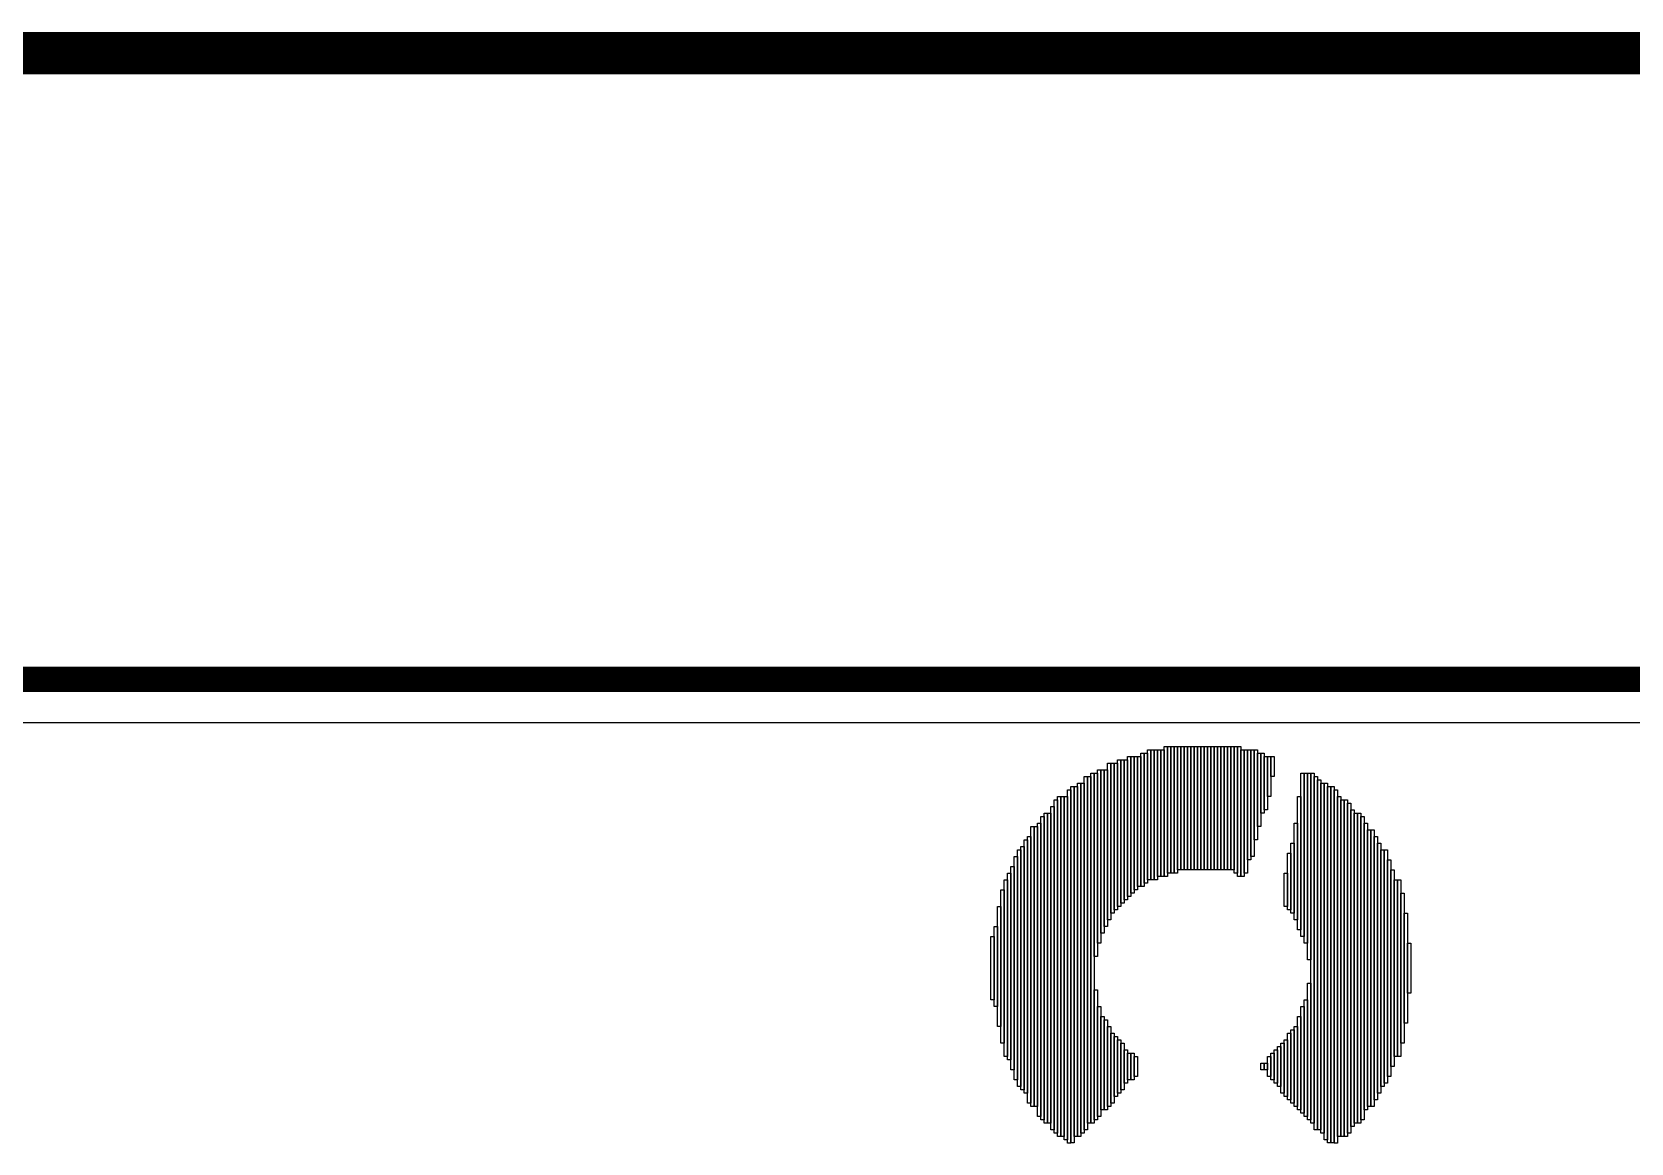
# Model space of a CAD drawing. Header units: inches. Extents: x -22 to 5433, y -38 to 5417.
# Drawn here: x -13.22 to -3.63, y 4.23 to 10.9 of the extents above; entities that cross this region are included whole.
import ezdxf

# ---------------------------------------------------------------- set-up
doc = ezdxf.new("R2010")
doc.units = ezdxf.units.IN
for name, color, linetype in [('Board_outline', 216, 'Continuous'), ('Bottom Layer', 5, 'Continuous'), ('Dimensions', 6, 'Continuous'), ('Top Layer', 1, 'Continuous'), ('Top Overlay', 2, 'Continuous')]:
    doc.layers.add(name, color=color, linetype=linetype)

msp = doc.modelspace()

# ---------------------------------------------------------------- linework, layer by layer
at = {"layer": 'Board_outline'}
msp.add_lwpolyline([(-16.5189, 7.0114, 0.1524, 0.1524, 0), (73.4811, 7.0114, 0.1524, 0.1524, 0)], format="xyseb", dxfattribs=at)
at = {"layer": 'Bottom Layer'}
msp.add_line((-16.5631, 6.7525), (73.4812, 6.7524), dxfattribs=at)
at = {"layer": 'Dimensions'}
msp.add_lwpolyline([(-17.9575, 10.7696, 0.254, 0.254, 0), (20.8125, 10.7696, 0.254, 0.254, 0)], format="xyseb", dxfattribs=at)
at = {"layer": 'Top Layer'}
msp.add_line((-16.5631, 6.7525), (73.4812, 6.7524), dxfattribs=at)
at = {"layer": 'Top Overlay'}
for p, q in [((-6.7099, 5.6474), (-6.7099, 6.5275)), ((-6.7099, 6.5275), (-6.6899, 6.5275)), ((-6.6899, 5.6675), (-6.6899, 6.5275)), ((-6.6899, 6.5275), (-6.67, 6.5275)), ((-6.6899, 6.5275), (-6.6899, 5.6474)), ((-6.67, 6.5275), (-6.67, 5.6675)), ((-6.6699, 5.6874), (-6.6699, 6.5277)), ((-6.6699, 6.5277), (-6.6498, 6.5277)), ((-6.6498, 5.7075), (-6.6498, 6.5475)), ((-6.6498, 6.5475), (-6.63, 6.5475)), ((-6.6498, 6.5277), (-6.6498, 5.6874)), ((-6.63, 6.5475), (-6.63, 5.7075)), ((-6.6299, 5.7274), (-6.6299, 6.5476)), ((-6.6299, 6.5476), (-6.6098, 6.5476)), ((-6.61, 5.7474), (-6.61, 6.5475)), ((-6.61, 6.5475), (-6.5899, 6.5475)), ((-6.6098, 6.5476), (-6.6098, 5.7274)), ((-6.5899, 5.7677), (-6.5899, 6.5475)), ((-6.5899, 6.5475), (-6.5698, 6.5475)), ((-6.5899, 6.5475), (-6.5899, 5.7474)), ((-6.5698, 5.7675), (-6.5698, 6.5676)), ((-6.5698, 6.5676), (-6.5498, 6.5676)), ((-6.5698, 6.5475), (-6.5698, 5.7677)), ((-6.5498, 5.7875), (-6.5498, 6.5676)), ((-6.5498, 6.5676), (-6.53, 6.5676)), ((-6.5498, 6.5676), (-6.5498, 5.7675)), ((-6.53, 6.5676), (-6.53, 5.7875)), ((-6.5298, 5.8075), (-6.5298, 6.5875)), ((-6.5298, 6.5875), (-6.5098, 6.5875)), ((-6.51, 5.8075), (-6.51, 6.5875)), ((-6.51, 6.5875), (-6.49, 6.5875)), ((-6.5098, 6.5875), (-6.5098, 5.8075)), ((-6.49, 5.8075), (-6.49, 6.5875)), ((-6.49, 6.5875), (-6.4699, 6.5875)), ((-6.49, 6.5875), (-6.49, 5.8075)), ((-6.4699, 5.8275), (-6.4699, 6.5875)), ((-6.4699, 6.5875), (-6.4501, 6.5875)), ((-6.4699, 6.5875), (-6.4699, 5.8075)), ((-6.4501, 6.5875), (-6.4501, 5.8275)), ((-6.4498, 5.8275), (-6.4498, 6.5875)), ((-6.4498, 6.5875), (-6.43, 6.5875)), ((-6.43, 5.8275), (-6.43, 6.6076)), ((-6.43, 6.6076), (-6.4099, 6.6076)), ((-6.43, 6.5875), (-6.43, 5.8275)), ((-6.4099, 6.6076), (-6.4099, 5.8275)), ((-6.4098, 5.8475), (-6.4098, 6.6074)), ((-6.4098, 6.6074), (-6.3898, 6.6074)), ((-6.39, 5.8475), (-6.39, 6.6074)), ((-6.39, 6.6074), (-6.3699, 6.6074)), ((-6.3898, 6.6074), (-6.3898, 5.8475)), ((-6.3699, 5.8475), (-6.3699, 6.6074)), ((-6.3699, 6.6074), (-6.3499, 6.6074)), ((-6.3699, 6.6074), (-6.3699, 5.8475)), ((-6.3499, 6.6074), (-6.3499, 5.8475)), ((-6.3497, 5.8674), (-6.3497, 6.6076)), ((-6.3497, 6.6076), (-6.3299, 6.6076)), ((-6.3299, 6.6076), (-6.3299, 5.8674)), ((-6.3298, 5.8675), (-6.3298, 6.6074)), ((-6.3298, 6.6074), (-6.31, 6.6074)), ((-6.31, 6.6074), (-6.31, 5.8675)), ((-6.3097, 5.8675), (-6.3097, 6.6074)), ((-6.3097, 6.6074), (-6.2899, 6.6074)), ((-6.2899, 6.6074), (-6.2899, 5.8675)), ((-6.2898, 5.8674), (-6.2898, 6.6076)), ((-6.2898, 6.6076), (-6.27, 6.6076)), ((-6.27, 6.6076), (-6.27, 5.8674)), ((-6.2697, 5.8674), (-6.2697, 6.6076)), ((-6.2697, 6.6076), (-6.2499, 6.6076)), ((-6.2499, 6.6076), (-6.2499, 5.8674)), ((-6.2498, 5.8675), (-6.2498, 6.6074)), ((-6.2498, 6.6074), (-6.23, 6.6074)), ((-6.23, 6.6074), (-6.23, 5.8675)), ((-6.2297, 5.8675), (-6.2297, 6.6074)), ((-6.2297, 6.6074), (-6.2099, 6.6074)), ((-6.2099, 6.6074), (-6.2099, 5.8675)), ((-6.2098, 5.8674), (-6.2098, 6.6076)), ((-6.2098, 6.6076), (-6.19, 6.6076)), ((-6.19, 6.6076), (-6.19, 5.8674)), ((-6.1899, 5.8675), (-6.1899, 6.6074)), ((-6.1899, 6.6074), (-6.17, 6.6074)), ((-6.17, 6.6074), (-6.17, 5.8675)), ((-6.1698, 5.8675), (-6.1698, 6.6074)), ((-6.1698, 6.6074), (-6.15, 6.6074)), ((-6.15, 6.6074), (-6.15, 5.8675)), ((-6.1497, 5.8675), (-6.1497, 6.6074)), ((-6.1497, 6.6074), (-6.1299, 6.6074)), ((-6.1299, 6.6074), (-6.1299, 5.8675)), ((-6.1298, 5.8674), (-6.1298, 6.6076)), ((-6.1298, 6.6076), (-6.11, 6.6076)), ((-6.11, 6.6076), (-6.11, 5.8674)), ((-6.1098, 5.8675), (-6.1098, 6.6074)), ((-6.1098, 6.6074), (-6.09, 6.6074)), ((-6.09, 6.6074), (-6.09, 5.8675)), ((-6.0898, 5.8675), (-6.0898, 6.6074)), ((-6.0898, 6.6074), (-6.07, 6.6074)), ((-6.07, 6.6074), (-6.07, 5.8675)), ((-6.0697, 5.8675), (-6.0697, 6.6074)), ((-6.0697, 6.6074), (-6.0499, 6.6074)), ((-6.0499, 6.6074), (-6.0499, 5.8675)), ((-6.0498, 5.8674), (-6.0498, 6.6076)), ((-6.0498, 6.6076), (-6.03, 6.6076)), ((-6.03, 6.6076), (-6.03, 5.8674)), ((-6.0298, 5.8675), (-6.0298, 6.6074)), ((-6.0298, 6.6074), (-6.01, 6.6074)), ((-6.01, 6.6074), (-6.01, 5.8675)), ((-6.01, 5.8475), (-6.01, 6.6074)), ((-6.01, 6.6074), (-5.99, 6.6074)), ((-5.99, 6.6074), (-5.99, 5.8475)), ((-5.9898, 5.8275), (-5.9898, 6.6076)), ((-5.9898, 6.6076), (-5.9698, 6.6076)), ((-5.9698, 6.6076), (-5.9698, 5.8275)), ((-5.9698, 5.8275), (-5.9698, 6.5875)), ((-5.9698, 6.5875), (-5.95, 6.5875)), ((-5.95, 5.8476), (-5.95, 6.5875)), ((-5.95, 6.5875), (-5.9299, 6.5875)), ((-5.95, 6.5875), (-5.95, 5.8275)), ((-5.9299, 5.9273), (-5.9299, 6.5875)), ((-5.9299, 6.5875), (-5.9098, 6.5875)), ((-5.9299, 6.5875), (-5.9299, 5.8476)), ((-5.9099, 5.9475), (-5.9099, 6.5876)), ((-5.9099, 6.5876), (-5.8899, 6.5876)), ((-5.9098, 6.5875), (-5.9098, 5.9273)), ((-5.8899, 6.5876), (-5.8899, 5.9475)), ((-5.8898, 6.0475), (-5.8898, 6.5875)), ((-5.8898, 6.5875), (-5.8699, 6.5875)), ((-5.8699, 6.5875), (-5.8699, 6.0475)), ((-5.8699, 6.1275), (-5.8699, 6.5677)), ((-5.8699, 6.5677), (-5.8499, 6.5677)), ((-5.8499, 6.5677), (-5.8499, 6.1275)), ((-5.8499, 6.2075), (-5.8499, 6.5674)), ((-5.8499, 6.5674), (-5.8298, 6.5674)), ((-5.8299, 6.2274), (-5.8299, 6.5475)), ((-5.8299, 6.5475), (-5.8099, 6.5475)), ((-5.8298, 6.5674), (-5.8298, 6.2075)), ((-5.81, 6.3076), (-5.81, 6.5476)), ((-5.81, 6.5476), (-5.7899, 6.5476)), ((-5.8099, 6.5475), (-5.8099, 6.2274)), ((-5.7899, 6.4275), (-5.7899, 6.5476)), ((-5.7899, 6.5476), (-5.7699, 6.5476)), ((-5.7899, 6.5476), (-5.7899, 6.3076)), ((-5.7699, 6.5476), (-5.7699, 6.4275)), ((-6.8698, 4.3476), (-6.8698, 6.4474)), ((-6.8698, 6.4474), (-6.85, 6.4474)), ((-6.85, 6.4474), (-6.85, 4.3476)), ((-6.8499, 5.3475), (-6.8499, 6.4475)), ((-6.8499, 6.4475), (-6.8298, 6.4475)), ((-6.8299, 5.4276), (-6.8299, 6.4675)), ((-6.8299, 6.4675), (-6.8099, 6.4675)), ((-6.8298, 6.4475), (-6.8298, 5.3475)), ((-6.8099, 5.4875), (-6.8099, 6.4675)), ((-6.8099, 6.4675), (-6.7898, 6.4675)), ((-6.8099, 6.4675), (-6.8099, 5.4276)), ((-6.7899, 5.5275), (-6.7899, 6.4676)), ((-6.7899, 6.4676), (-6.7699, 6.4676)), ((-6.7898, 6.4675), (-6.7898, 5.4875)), ((-6.7699, 5.5674), (-6.7699, 6.5075)), ((-6.7699, 6.5075), (-6.7498, 6.5075)), ((-6.7699, 6.4676), (-6.7699, 5.5275)), ((-6.7499, 5.6074), (-6.7499, 6.5076)), ((-6.7499, 6.5076), (-6.7299, 6.5076)), ((-6.7498, 6.5075), (-6.7498, 5.5674)), ((-6.7299, 6.5076), (-6.7299, 5.6074)), ((-6.7299, 5.6275), (-6.7299, 6.5074)), ((-6.7299, 6.5074), (-6.7098, 6.5074)), ((-6.7098, 6.5074), (-6.7098, 5.6275)), ((-5.61, 5.4675), (-5.61, 6.4474)), ((-5.61, 6.4474), (-5.5899, 6.4474)), ((-5.5899, 6.4474), (-5.5899, 5.4675)), ((-5.5898, 5.4275), (-5.5898, 6.4475)), ((-5.5898, 6.4475), (-5.57, 6.4475)), ((-5.57, 5.3276), (-5.57, 6.4475)), ((-5.57, 6.4475), (-5.5499, 6.4475)), ((-5.57, 6.4475), (-5.57, 5.4275)), ((-5.5499, 6.4475), (-5.5499, 5.3276)), ((-5.5498, 4.3476), (-5.5498, 6.4474)), ((-5.5498, 6.4474), (-5.53, 6.4474)), ((-5.53, 6.4474), (-5.53, 4.3476)), ((-7.0098, 4.2274), (-7.0098, 6.3476)), ((-7.0098, 6.3476), (-6.99, 6.3476)), ((-6.99, 6.3476), (-6.99, 4.2274)), ((-6.9898, 4.2276), (-6.9898, 6.3675)), ((-6.9898, 6.3675), (-6.9698, 6.3675)), ((-6.9698, 4.2675), (-6.9698, 6.3675)), ((-6.9698, 6.3675), (-6.9499, 6.3675)), ((-6.9698, 6.3675), (-6.9698, 4.2276)), ((-6.9499, 4.2675), (-6.9499, 6.3876)), ((-6.9499, 6.3876), (-6.9299, 6.3876)), ((-6.9499, 6.3675), (-6.9499, 4.2675)), ((-6.9299, 6.3876), (-6.9299, 4.2675)), ((-6.9299, 4.2875), (-6.9299, 6.3873)), ((-6.9299, 6.3873), (-6.9098, 6.3873)), ((-6.9098, 4.3076), (-6.9098, 6.4275)), ((-6.9098, 6.4275), (-6.89, 6.4275)), ((-6.9098, 6.3873), (-6.9098, 4.2875)), ((-6.89, 4.3475), (-6.89, 6.4275)), ((-6.89, 6.4275), (-6.8699, 6.4275)), ((-6.89, 6.4275), (-6.89, 4.3076)), ((-6.8699, 6.4275), (-6.8699, 4.3475)), ((-5.7699, 6.4275), (-5.7899, 6.4275)), ((-5.5298, 4.3076), (-5.5298, 6.4275)), ((-5.5298, 6.4275), (-5.51, 6.4275)), ((-5.51, 6.4275), (-5.51, 4.3076)), ((-5.5099, 4.3075), (-5.5099, 6.4075)), ((-5.5099, 6.4075), (-5.4898, 6.4075)), ((-5.4898, 6.4075), (-5.4898, 4.3075)), ((-5.4898, 4.2874), (-5.4898, 6.3875)), ((-5.4898, 6.3875), (-5.4698, 6.3875)), ((-5.4698, 4.2475), (-5.4698, 6.3875)), ((-5.4698, 6.3875), (-5.45, 6.3875)), ((-5.4698, 6.3875), (-5.4698, 4.2874)), ((-5.45, 6.3875), (-5.45, 4.2475)), ((-5.4498, 4.2276), (-5.4498, 6.3675)), ((-5.4498, 6.3675), (-5.4298, 6.3675)), ((-5.43, 4.2276), (-5.43, 6.3675)), ((-5.43, 6.3675), (-5.4099, 6.3675)), ((-5.4298, 6.3675), (-5.4298, 4.2276)), ((-5.4099, 6.3675), (-5.4099, 4.2276)), ((-5.4098, 4.2274), (-5.4098, 6.3476)), ((-5.4098, 6.3476), (-5.39, 6.3476)), ((-5.39, 6.3476), (-5.39, 4.2274)), ((-7.1098, 4.3075), (-7.1098, 6.2475)), ((-7.1098, 6.2475), (-7.0898, 6.2475)), ((-7.0899, 4.2875), (-7.0899, 6.2875)), ((-7.0899, 6.2875), (-7.0701, 6.2875)), ((-7.0898, 6.2475), (-7.0898, 4.3075)), ((-7.0701, 6.2875), (-7.0701, 4.2875)), ((-7.0698, 4.2675), (-7.0698, 6.3076)), ((-7.0698, 6.3076), (-7.05, 6.3076)), ((-7.05, 6.3076), (-7.05, 4.2675)), ((-7.0498, 4.2675), (-7.0498, 6.3076)), ((-7.0498, 6.3076), (-7.03, 6.3076)), ((-7.03, 6.3076), (-7.03, 4.2675)), ((-7.0298, 4.2475), (-7.0298, 6.3075)), ((-7.0298, 6.3075), (-7.0098, 6.3075)), ((-7.0098, 6.3075), (-7.0098, 4.2475)), ((-5.7899, 6.3076), (-5.81, 6.3076)), ((-5.6298, 5.5076), (-5.6298, 6.3075)), ((-5.6298, 6.3075), (-5.61, 6.3075)), ((-5.61, 6.3075), (-5.61, 5.5076)), ((-5.3898, 4.2676), (-5.3898, 6.3075)), ((-5.3898, 6.3075), (-5.3699, 6.3075)), ((-5.3699, 6.3075), (-5.3699, 4.2676)), ((-5.3699, 4.2676), (-5.3699, 6.2874)), ((-5.3699, 6.2874), (-5.3499, 6.2874)), ((-5.35, 4.2675), (-5.35, 6.2875)), ((-5.35, 6.2875), (-5.3299, 6.2875)), ((-5.3499, 6.2874), (-5.3499, 4.2676)), ((-5.3299, 6.2875), (-5.3299, 4.2675)), ((-5.3299, 4.2875), (-5.3299, 6.2674)), ((-5.3299, 6.2674), (-5.3099, 6.2674)), ((-5.3099, 6.2674), (-5.3099, 4.2875)), ((-7.19, 4.3876), (-7.19, 6.1476)), ((-7.19, 6.1476), (-7.1699, 6.1476)), ((-7.1699, 4.3675), (-7.1699, 6.1874)), ((-7.1699, 6.1874), (-7.1498, 6.1874)), ((-7.1699, 6.1476), (-7.1699, 4.3876)), ((-7.1498, 4.3475), (-7.1498, 6.2075)), ((-7.1498, 6.2075), (-7.1298, 6.2075)), ((-7.1498, 6.1874), (-7.1498, 4.3675)), ((-7.1299, 4.3476), (-7.1299, 6.2074)), ((-7.1299, 6.2074), (-7.1098, 6.2074)), ((-7.1298, 6.2075), (-7.1298, 4.3475)), ((-7.1098, 6.2074), (-7.1098, 4.3476)), ((-5.8298, 6.2075), (-5.8499, 6.2075)), ((-5.8099, 6.2274), (-5.8299, 6.2274)), ((-5.6498, 5.5676), (-5.6498, 6.1474)), ((-5.6498, 6.1474), (-5.63, 6.1474)), ((-5.63, 6.1474), (-5.63, 5.5676)), ((-5.31, 4.3275), (-5.31, 6.2274)), ((-5.31, 6.2274), (-5.2899, 6.2274)), ((-5.2899, 6.2274), (-5.2899, 4.3275)), ((-5.2899, 4.3476), (-5.2899, 6.2074)), ((-5.2899, 6.2074), (-5.2699, 6.2074)), ((-5.27, 4.3475), (-5.27, 6.2075)), ((-5.27, 6.2075), (-5.2499, 6.2075)), ((-5.2699, 6.2074), (-5.2699, 4.3476)), ((-5.2499, 6.2075), (-5.2499, 4.3475)), ((-5.2499, 4.3675), (-5.2499, 6.1874)), ((-5.2499, 6.1874), (-5.2299, 6.1874)), ((-5.2299, 6.1874), (-5.2299, 4.3675)), ((-5.2299, 4.4275), (-5.2299, 6.1476)), ((-5.2299, 6.1476), (-5.21, 6.1476)), ((-5.21, 6.1476), (-5.21, 4.4275)), ((-7.2697, 4.5275), (-7.2697, 6.0475)), ((-7.2697, 6.0475), (-7.2499, 6.0475)), ((-7.2499, 4.4676), (-7.2499, 6.0676)), ((-7.2499, 6.0676), (-7.2299, 6.0676)), ((-7.2499, 6.0475), (-7.2499, 4.5275)), ((-7.2299, 4.4475), (-7.2299, 6.1275)), ((-7.2299, 6.1275), (-7.21, 6.1275)), ((-7.2299, 6.0676), (-7.2299, 4.4676)), ((-7.21, 6.1275), (-7.21, 4.4475)), ((-7.2098, 4.4475), (-7.2098, 6.1275)), ((-7.2098, 6.1275), (-7.19, 6.1275)), ((-7.19, 6.1275), (-7.19, 4.4475)), ((-5.8699, 6.0475), (-5.8898, 6.0475)), ((-5.8499, 6.1275), (-5.8699, 6.1275)), ((-5.2099, 4.4474), (-5.2099, 6.1076)), ((-5.2099, 6.1076), (-5.1899, 6.1076)), ((-5.19, 4.4475), (-5.19, 6.1074)), ((-5.19, 6.1074), (-5.1699, 6.1074)), ((-5.1899, 6.1076), (-5.1899, 4.4474)), ((-5.1699, 6.1074), (-5.1699, 4.4475)), ((-5.1699, 4.4874), (-5.1699, 6.0676)), ((-5.1699, 6.0676), (-5.1498, 6.0676)), ((-5.1498, 6.0676), (-5.1498, 4.4874)), ((-7.3099, 4.5674), (-7.3099, 5.9875)), ((-7.3099, 5.9875), (-7.2898, 5.9875)), ((-7.2899, 4.5475), (-7.2899, 6.0075)), ((-7.2899, 6.0075), (-7.2699, 6.0075)), ((-7.2898, 5.9875), (-7.2898, 4.5674)), ((-7.2699, 6.0075), (-7.2699, 4.5475)), ((-5.6899, 5.6274), (-5.6899, 5.9675)), ((-5.6899, 5.9675), (-5.6698, 5.9675)), ((-5.6699, 5.6074), (-5.6699, 6.0275)), ((-5.6699, 6.0275), (-5.6498, 6.0275)), ((-5.6698, 5.9675), (-5.6698, 5.6274)), ((-5.6498, 6.0275), (-5.6498, 5.6074)), ((-5.1498, 4.5275), (-5.1498, 6.0274)), ((-5.1498, 6.0274), (-5.1298, 6.0274)), ((-5.1299, 4.5676), (-5.1299, 5.9874)), ((-5.1299, 5.9874), (-5.1098, 5.9874)), ((-5.1298, 6.0274), (-5.1298, 4.5275)), ((-5.1098, 5.9874), (-5.1098, 4.5676)), ((-5.1097, 4.5875), (-5.1097, 5.9875)), ((-5.1097, 5.9875), (-5.0899, 5.9875)), ((-5.0899, 5.9875), (-5.0899, 4.5875)), ((-7.35, 4.6675), (-7.35, 5.8875)), ((-7.35, 5.8875), (-7.3299, 5.8875)), ((-7.3299, 4.6076), (-7.3299, 5.9474)), ((-7.3299, 5.9474), (-7.3099, 5.9474)), ((-7.3299, 5.8875), (-7.3299, 4.6675)), ((-7.3099, 5.9474), (-7.3099, 4.6076)), ((-6.3299, 5.8674), (-6.3497, 5.8674)), ((-6.31, 5.8675), (-6.3298, 5.8675)), ((-6.2899, 5.8675), (-6.3097, 5.8675)), ((-6.27, 5.8674), (-6.2898, 5.8674)), ((-6.2499, 5.8674), (-6.2697, 5.8674)), ((-6.23, 5.8675), (-6.2498, 5.8675)), ((-6.2099, 5.8675), (-6.2297, 5.8675)), ((-6.19, 5.8674), (-6.2098, 5.8674)), ((-6.17, 5.8675), (-6.1899, 5.8675)), ((-6.15, 5.8675), (-6.1698, 5.8675)), ((-6.1299, 5.8675), (-6.1497, 5.8675)), ((-6.11, 5.8674), (-6.1298, 5.8674)), ((-6.09, 5.8675), (-6.1098, 5.8675)), ((-6.07, 5.8675), (-6.0898, 5.8675)), ((-6.0499, 5.8675), (-6.0697, 5.8675)), ((-6.03, 5.8674), (-6.0498, 5.8674)), ((-6.01, 5.8675), (-6.0298, 5.8675)), ((-5.9098, 5.9273), (-5.9299, 5.9273)), ((-5.8899, 5.9475), (-5.9099, 5.9475)), ((-5.0899, 4.6274), (-5.0899, 5.9276)), ((-5.0899, 5.9276), (-5.0698, 5.9276)), ((-5.07, 4.6874), (-5.07, 5.8675)), ((-5.07, 5.8675), (-5.0499, 5.8675)), ((-5.0698, 5.9276), (-5.0698, 4.6274)), ((-5.0499, 5.8675), (-5.0499, 4.6874)), ((-7.3899, 4.7475), (-7.3899, 5.8075)), ((-7.3899, 5.8075), (-7.3698, 5.8075)), ((-7.3698, 4.7274), (-7.3698, 5.8476)), ((-7.3698, 5.8476), (-7.35, 5.8476)), ((-7.3698, 5.8075), (-7.3698, 4.7475)), ((-7.35, 5.8476), (-7.35, 4.7274)), ((-6.5698, 5.7677), (-6.5899, 5.7677)), ((-6.5498, 5.7675), (-6.5698, 5.7675)), ((-6.53, 5.7875), (-6.5498, 5.7875)), ((-6.5098, 5.8075), (-6.5298, 5.8075)), ((-6.49, 5.8075), (-6.51, 5.8075)), ((-6.4699, 5.8075), (-6.49, 5.8075)), ((-6.4501, 5.8275), (-6.4699, 5.8275)), ((-6.43, 5.8275), (-6.4498, 5.8275)), ((-6.4099, 5.8275), (-6.43, 5.8275)), ((-6.3898, 5.8475), (-6.4098, 5.8475)), ((-6.3699, 5.8475), (-6.39, 5.8475)), ((-6.3499, 5.8475), (-6.3699, 5.8475)), ((-5.99, 5.8475), (-6.01, 5.8475)), ((-5.9698, 5.8275), (-5.9898, 5.8275)), ((-5.95, 5.8275), (-5.9698, 5.8275)), ((-5.9299, 5.8476), (-5.95, 5.8476)), ((-5.7098, 5.6476), (-5.7098, 5.8475)), ((-5.7098, 5.8475), (-5.69, 5.8475)), ((-5.69, 5.8475), (-5.69, 5.6476)), ((-5.0499, 4.7474), (-5.0499, 5.8076)), ((-5.0499, 5.8076), (-5.0298, 5.8076)), ((-5.03, 4.7475), (-5.03, 5.8075)), ((-5.03, 5.8075), (-5.0099, 5.8075)), ((-5.0298, 5.8076), (-5.0298, 4.7474)), ((-5.0099, 5.8075), (-5.0099, 4.7475)), ((-7.4097, 4.8275), (-7.4097, 5.7475)), ((-7.4097, 5.7475), (-7.3899, 5.7475)), ((-7.3899, 5.7475), (-7.3899, 4.8275)), ((-6.67, 5.6675), (-6.6899, 5.6675)), ((-6.6498, 5.6874), (-6.6699, 5.6874)), ((-6.63, 5.7075), (-6.6498, 5.7075)), ((-6.6098, 5.7274), (-6.6299, 5.7274)), ((-6.5899, 5.7474), (-6.61, 5.7474)), ((-5.0099, 4.8275), (-5.0099, 5.7274)), ((-5.0099, 5.7274), (-4.9898, 5.7274)), ((-4.9898, 5.7274), (-4.9898, 4.8275)), ((-7.4298, 4.9276), (-7.4298, 5.6474)), ((-7.4298, 5.6474), (-7.4099, 5.6474)), ((-7.4099, 5.6474), (-7.4099, 4.9276)), ((-6.7498, 5.5674), (-6.7699, 5.5674)), ((-6.7299, 5.6074), (-6.7499, 5.6074)), ((-6.7098, 5.6275), (-6.7299, 5.6275)), ((-6.6899, 5.6474), (-6.7099, 5.6474)), ((-5.69, 5.6476), (-5.7098, 5.6476)), ((-5.6698, 5.6274), (-5.6899, 5.6274)), ((-5.6498, 5.6074), (-5.6699, 5.6074)), ((-5.63, 5.5676), (-5.6498, 5.5676)), ((-4.99, 4.9475), (-4.99, 5.6074)), ((-4.99, 5.6074), (-4.9699, 5.6074)), ((-4.9699, 5.6074), (-4.9699, 4.9475)), ((-7.4498, 5.0475), (-7.4498, 5.5275)), ((-7.4498, 5.5275), (-7.43, 5.5275)), ((-7.43, 5.5275), (-7.43, 5.0475)), ((-6.7898, 5.4875), (-6.8099, 5.4875)), ((-6.7699, 5.5275), (-6.7899, 5.5275)), ((-5.61, 5.5076), (-5.6298, 5.5076)), ((-7.47, 5.0875), (-7.47, 5.4675)), ((-7.47, 5.4675), (-7.4499, 5.4675)), ((-7.4499, 5.4675), (-7.4499, 5.0875)), ((-6.8099, 5.4276), (-6.8299, 5.4276)), ((-5.5899, 5.4675), (-5.61, 5.4675)), ((-5.57, 5.4275), (-5.5898, 5.4275)), ((-4.97, 5.1275), (-4.97, 5.4275)), ((-4.97, 5.4275), (-4.95, 5.4275)), ((-4.95, 5.4275), (-4.95, 5.1275)), ((-6.8298, 5.3475), (-6.8499, 5.3475)), ((-5.5499, 5.3276), (-5.57, 5.3276)), ((-5.5697, 4.3675), (-5.5697, 5.1874)), ((-5.5697, 5.1874), (-5.5499, 5.1874)), ((-5.5499, 5.1874), (-5.5499, 4.3675)), ((-7.4499, 5.0875), (-7.47, 5.0875)), ((-6.8499, 4.3675), (-6.8499, 5.1476)), ((-6.8499, 5.1476), (-6.8298, 5.1476)), ((-6.8298, 5.1476), (-6.8298, 4.3675)), ((-5.5899, 4.3875), (-5.5899, 5.0875)), ((-5.5899, 5.0875), (-5.5698, 5.0875)), ((-5.5698, 5.0875), (-5.5698, 4.3875)), ((-4.95, 5.1275), (-4.97, 5.1275)), ((-7.43, 5.0475), (-7.4498, 5.0475)), ((-6.8299, 4.3875), (-6.8299, 5.0474)), ((-6.8299, 5.0474), (-6.8099, 5.0474)), ((-6.8099, 5.0474), (-6.8099, 4.3875)), ((-5.61, 4.4075), (-5.61, 5.0476)), ((-5.61, 5.0476), (-5.5899, 5.0476)), ((-5.5899, 5.0476), (-5.5899, 4.4075)), ((-7.4099, 4.9276), (-7.4298, 4.9276)), ((-6.81, 4.4275), (-6.81, 4.9875)), ((-6.81, 4.9875), (-6.7899, 4.9875)), ((-6.7899, 4.9875), (-6.7899, 4.4275)), ((-6.7897, 4.4275), (-6.7897, 4.9675)), ((-6.7897, 4.9675), (-6.7699, 4.9675)), ((-6.77, 4.4474), (-6.77, 4.9275)), ((-6.77, 4.9275), (-6.7499, 4.9275)), ((-6.7699, 4.9675), (-6.7699, 4.4275)), ((-6.7499, 4.9275), (-6.7499, 4.4474)), ((-5.6699, 4.4675), (-5.6699, 4.9074)), ((-5.6699, 4.9074), (-5.6498, 4.9074)), ((-5.6498, 4.4474), (-5.6498, 4.9275)), ((-5.6498, 4.9275), (-5.6298, 4.9275)), ((-5.6498, 4.9074), (-5.6498, 4.4675)), ((-5.6299, 4.4275), (-5.6299, 4.9875)), ((-5.6299, 4.9875), (-5.6098, 4.9875)), ((-5.6298, 4.9275), (-5.6298, 4.4474)), ((-5.6098, 4.9875), (-5.6098, 4.4275)), ((-4.9699, 4.9475), (-4.99, 4.9475)), ((-7.3899, 4.8275), (-7.4097, 4.8275)), ((-6.7499, 4.4675), (-6.7499, 4.8876)), ((-6.7499, 4.8876), (-6.7299, 4.8876)), ((-6.73, 4.5075), (-6.73, 4.8674)), ((-6.73, 4.8674), (-6.7099, 4.8674)), ((-6.7299, 4.8876), (-6.7299, 4.4675)), ((-6.7099, 4.8674), (-6.7099, 4.5075)), ((-6.7099, 4.5275), (-6.7099, 4.8473)), ((-6.7099, 4.8473), (-6.6899, 4.8473)), ((-6.69, 4.5475), (-6.69, 4.8274)), ((-6.69, 4.8274), (-6.6699, 4.8274)), ((-6.6899, 4.8473), (-6.6899, 4.5275)), ((-6.6699, 4.8274), (-6.6699, 4.5475)), ((-5.7499, 4.5676), (-5.7499, 4.8073)), ((-5.7499, 4.8073), (-5.7299, 4.8073)), ((-5.73, 4.5275), (-5.73, 4.8275)), ((-5.73, 4.8275), (-5.7099, 4.8275)), ((-5.7299, 4.8073), (-5.7299, 4.5676)), ((-5.7099, 4.5075), (-5.7099, 4.8476)), ((-5.7099, 4.8476), (-5.6899, 4.8476)), ((-5.7099, 4.8275), (-5.7099, 4.5275)), ((-5.6899, 4.4874), (-5.6899, 4.8875)), ((-5.6899, 4.8875), (-5.6698, 4.8875)), ((-5.6899, 4.8476), (-5.6899, 4.5075)), ((-5.6698, 4.8875), (-5.6698, 4.4874)), ((-4.9898, 4.8275), (-5.0099, 4.8275)), ((-7.3698, 4.7475), (-7.3899, 4.7475)), ((-7.35, 4.7274), (-7.3698, 4.7274)), ((-6.6699, 4.5874), (-6.6699, 4.7875)), ((-6.6699, 4.7875), (-6.6498, 4.7875)), ((-6.6498, 4.7875), (-6.6498, 4.5874)), ((-6.6498, 4.6074), (-6.6498, 4.7675)), ((-6.6498, 4.7675), (-6.6298, 4.7675)), ((-6.6299, 4.6076), (-6.6299, 4.7673)), ((-6.6299, 4.7673), (-6.6098, 4.7673)), ((-6.6298, 4.7675), (-6.6298, 4.6074)), ((-6.61, 4.6275), (-6.61, 4.7474)), ((-6.61, 4.7474), (-6.5899, 4.7474)), ((-6.6098, 4.7673), (-6.6098, 4.6076)), ((-6.5899, 4.7474), (-6.5899, 4.6275)), ((-5.8499, 4.6675), (-5.8499, 4.7074)), ((-5.8499, 4.7074), (-5.8298, 4.7074)), ((-5.8299, 4.6674), (-5.8299, 4.7075)), ((-5.8299, 4.7075), (-5.8099, 4.7075)), ((-5.8298, 4.7074), (-5.8298, 4.6675)), ((-5.8099, 4.6275), (-5.8099, 4.7474)), ((-5.8099, 4.7474), (-5.7898, 4.7474)), ((-5.8099, 4.7075), (-5.8099, 4.6674)), ((-5.7898, 4.6074), (-5.7898, 4.7675)), ((-5.7898, 4.7675), (-5.7697, 4.7675)), ((-5.7898, 4.7474), (-5.7898, 4.6275)), ((-5.7699, 4.5875), (-5.7699, 4.7874)), ((-5.7699, 4.7874), (-5.7498, 4.7874)), ((-5.7697, 4.7675), (-5.7697, 4.6074)), ((-5.7498, 4.7874), (-5.7498, 4.5875)), ((-5.0298, 4.7474), (-5.0499, 4.7474)), ((-5.0099, 4.7475), (-5.03, 4.7475)), ((-7.3299, 4.6675), (-7.35, 4.6675)), ((-7.3099, 4.6076), (-7.3299, 4.6076)), ((-6.6298, 4.6074), (-6.6498, 4.6074)), ((-6.6098, 4.6076), (-6.6299, 4.6076)), ((-6.5899, 4.6275), (-6.61, 4.6275)), ((-5.8298, 4.6675), (-5.8499, 4.6675)), ((-5.8099, 4.6674), (-5.8299, 4.6674)), ((-5.7898, 4.6275), (-5.8099, 4.6275)), ((-5.7697, 4.6074), (-5.7898, 4.6074)), ((-5.0698, 4.6274), (-5.0899, 4.6274)), ((-5.0499, 4.6874), (-5.07, 4.6874)), ((-7.2898, 4.5674), (-7.3099, 4.5674)), ((-7.2699, 4.5475), (-7.2899, 4.5475)), ((-7.2499, 4.5275), (-7.2697, 4.5275)), ((-6.6899, 4.5275), (-6.7099, 4.5275)), ((-6.6699, 4.5475), (-6.69, 4.5475)), ((-6.6498, 4.5874), (-6.6699, 4.5874)), ((-5.7498, 4.5875), (-5.7699, 4.5875)), ((-5.7299, 4.5676), (-5.7499, 4.5676)), ((-5.7099, 4.5275), (-5.73, 4.5275)), ((-5.1298, 4.5275), (-5.1498, 4.5275)), ((-5.1098, 4.5676), (-5.1299, 4.5676)), ((-5.0899, 4.5875), (-5.1097, 4.5875)), ((-7.2299, 4.4676), (-7.2499, 4.4676)), ((-7.21, 4.4475), (-7.2299, 4.4475)), ((-7.19, 4.4475), (-7.2098, 4.4475)), ((-6.7899, 4.4275), (-6.81, 4.4275)), ((-6.7699, 4.4275), (-6.7897, 4.4275)), ((-6.7499, 4.4474), (-6.77, 4.4474)), ((-6.7299, 4.4675), (-6.7499, 4.4675)), ((-6.7099, 4.5075), (-6.73, 4.5075)), ((-5.6899, 4.5075), (-5.7099, 4.5075)), ((-5.6698, 4.4874), (-5.6899, 4.4874)), ((-5.6498, 4.4675), (-5.6699, 4.4675)), ((-5.6298, 4.4474), (-5.6498, 4.4474)), ((-5.6098, 4.4275), (-5.6299, 4.4275)), ((-5.21, 4.4275), (-5.2299, 4.4275)), ((-5.1899, 4.4474), (-5.2099, 4.4474)), ((-5.1699, 4.4475), (-5.19, 4.4475)), ((-5.1498, 4.4874), (-5.1699, 4.4874)), ((-7.1699, 4.3876), (-7.19, 4.3876)), ((-7.1498, 4.3675), (-7.1699, 4.3675)), ((-7.1298, 4.3475), (-7.1498, 4.3475)), ((-7.1098, 4.3476), (-7.1299, 4.3476)), ((-6.8699, 4.3475), (-6.89, 4.3475)), ((-6.85, 4.3476), (-6.8698, 4.3476)), ((-6.8298, 4.3675), (-6.8499, 4.3675)), ((-6.8099, 4.3875), (-6.8299, 4.3875)), ((-5.5899, 4.4075), (-5.61, 4.4075)), ((-5.5698, 4.3875), (-5.5899, 4.3875)), ((-5.5499, 4.3675), (-5.5697, 4.3675)), ((-5.53, 4.3476), (-5.5498, 4.3476)), ((-5.2899, 4.3275), (-5.31, 4.3275)), ((-5.2699, 4.3476), (-5.2899, 4.3476)), ((-5.2499, 4.3475), (-5.27, 4.3475)), ((-5.2299, 4.3675), (-5.2499, 4.3675)), ((-7.0898, 4.3075), (-7.1098, 4.3075)), ((-7.0701, 4.2875), (-7.0899, 4.2875)), ((-7.05, 4.2675), (-7.0698, 4.2675)), ((-7.03, 4.2675), (-7.0498, 4.2675)), ((-7.0098, 4.2475), (-7.0298, 4.2475)), ((-6.99, 4.2274), (-7.0098, 4.2274)), ((-6.9698, 4.2276), (-6.9898, 4.2276)), ((-6.9499, 4.2675), (-6.9698, 4.2675)), ((-6.9299, 4.2675), (-6.9499, 4.2675)), ((-6.9098, 4.2875), (-6.9299, 4.2875)), ((-6.89, 4.3076), (-6.9098, 4.3076)), ((-5.51, 4.3076), (-5.5298, 4.3076)), ((-5.4898, 4.3075), (-5.5099, 4.3075)), ((-5.4698, 4.2874), (-5.4898, 4.2874)), ((-5.45, 4.2475), (-5.4698, 4.2475)), ((-5.4298, 4.2276), (-5.4498, 4.2276)), ((-5.4099, 4.2276), (-5.43, 4.2276)), ((-5.39, 4.2274), (-5.4098, 4.2274)), ((-5.3699, 4.2676), (-5.3898, 4.2676)), ((-5.3499, 4.2676), (-5.3699, 4.2676)), ((-5.3299, 4.2675), (-5.35, 4.2675)), ((-5.3099, 4.2875), (-5.3299, 4.2875))]:
    msp.add_line(p, q, dxfattribs=at)

doc.saveas('drawing.dxf')
